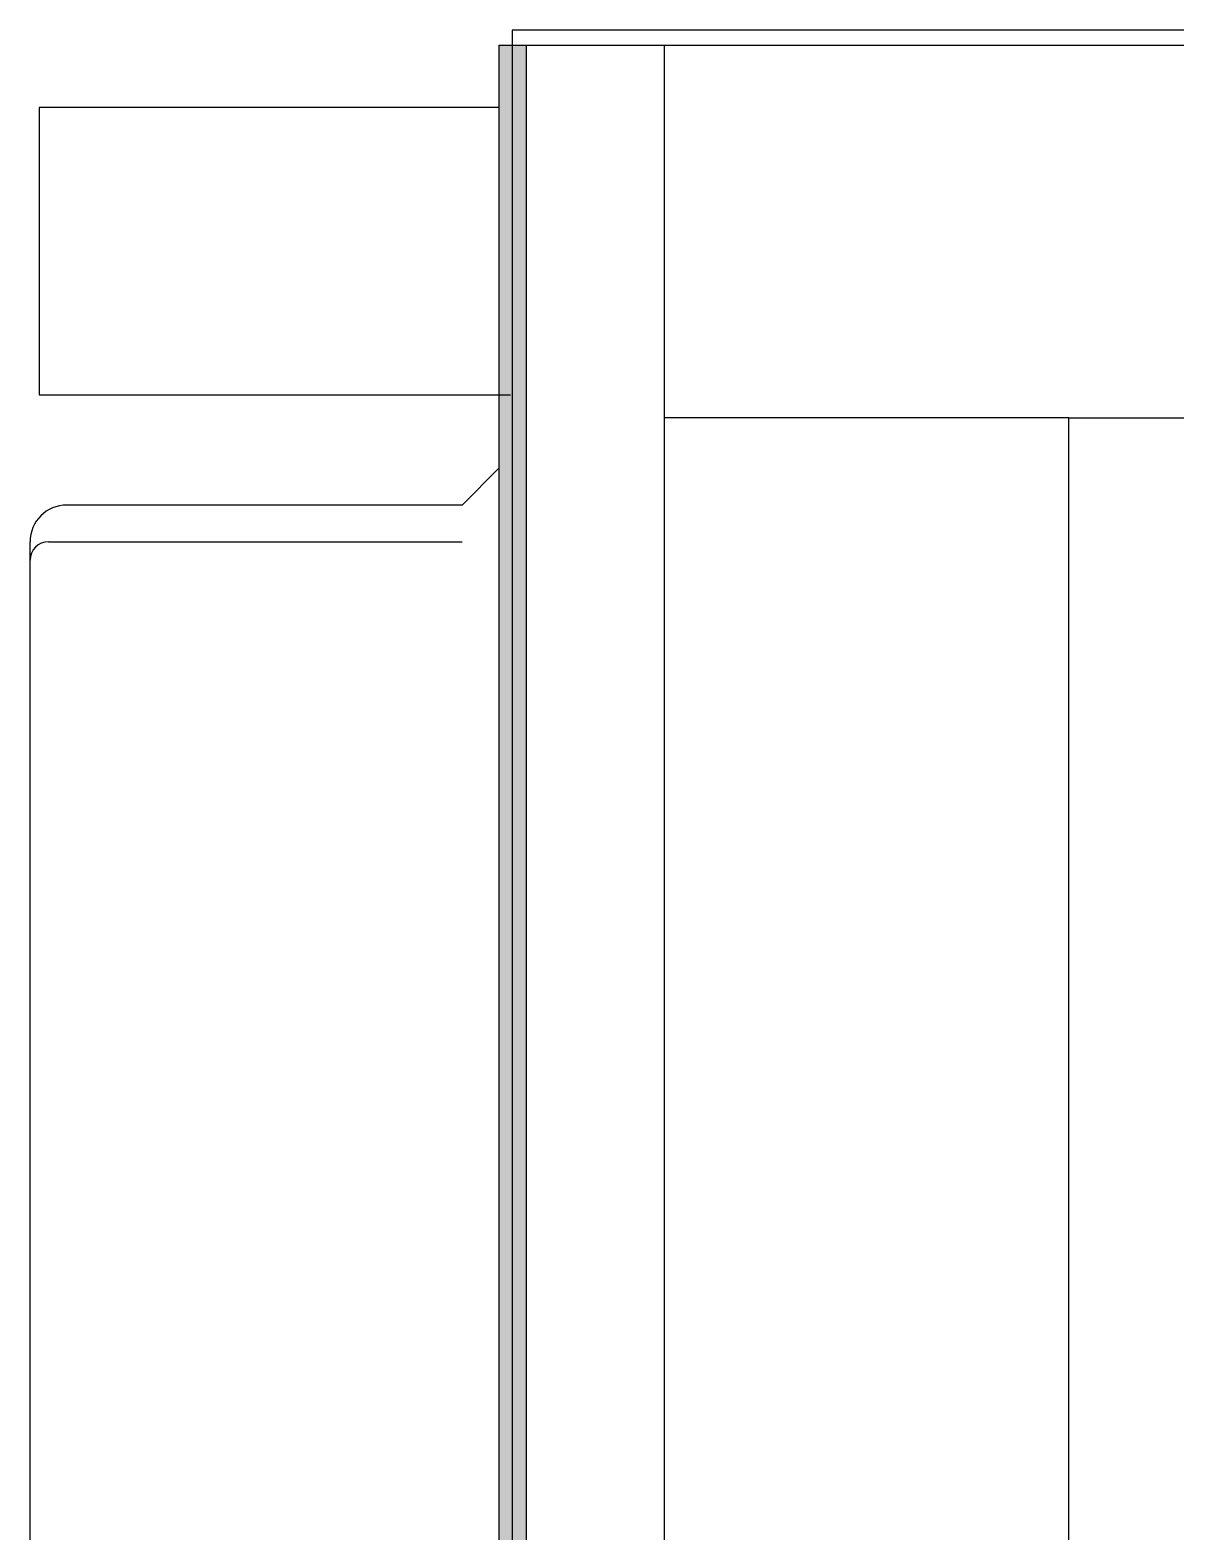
# Model space of a CAD drawing. Extents: x -6.7 to 54.6, y 0 to 76.8.
# Drawn here: x -6.66 to 9.17, y 32.25 to 53 of the extents above; entities that cross this region are included whole.
import ezdxf

# ---------------------------------------------------------------- set-up
doc = ezdxf.new("R2010")
doc.units = 0
doc.layers.add('20', color=30, linetype='CONTINUOUS')
doc.layers.add('21', color=253, linetype='CONTINUOUS')

# ---------------------------------------------------------------- blocks, each defined once
blk = doc.blocks.new('RECT')
blk.add_solid([(-0.5, -0.5), (0.5, -0.5), (-0.5, 0.5), (0.5, 0.5)])

msp = doc.modelspace()

# ---------------------------------------------------------------- linework, layer by layer
at = {"layer": '20'}
for p, q in [((25, 53), (0, 53)), ((0, 53), (0, 0))]:
    msp.add_line(p, q, dxfattribs=at)
at = {"layer": '21'}
for p, q in [((-0.184, 52.789), (0.197, 52.789)), ((-0.184, 52.789), (-0.184, 51.9318)), ((0.197, 0.211), (0.197, 52.789)), ((0.197, 52.789), (2.102, 52.789)), ((2.102, 47.6455), (2.102, 52.789)), ((2.102, 52.789), (13.786, 52.789)), ((-0.184, 51.9318), (-6.534, 51.9318)), ((-6.534, 51.9318), (-6.534, 47.963)), ((-0.184, 51.9318), (-0.184, 46.947)), ((-6.534, 47.963), (-0.0253, 47.963)), ((2.102, 5.3545), (2.102, 47.6455)), ((7.69, 47.6455), (2.102, 47.6455)), ((7.69, 5.3545), (7.69, 47.6455)), ((7.69, 47.6455), (15.31, 47.6455)), ((-0.184, 46.947), (-0.692, 46.439)), ((-0.184, 46.947), (-0.184, 6.053)), ((-0.692, 46.439), (-6.153, 46.439)), ((-6.661, 7.069), (-6.661, 45.931)), ((-6.407, 45.931), (-0.692, 45.931))]:
    msp.add_line(p, q, dxfattribs=at)
for centre, radius in [((-6.153, 45.931), 0.508), ((-6.407, 45.677), 0.254)]:
    msp.add_arc(centre, radius, 90, 180, dxfattribs=at)

# ---------------------------------------------------------------- block references
at = {"layer": '21', "xscale": 52.578, "yscale": 0.381, "rotation": 90}
msp.add_blockref('RECT', (0.0065, 26.5), dxfattribs=at)

doc.saveas('drawing.dxf')
